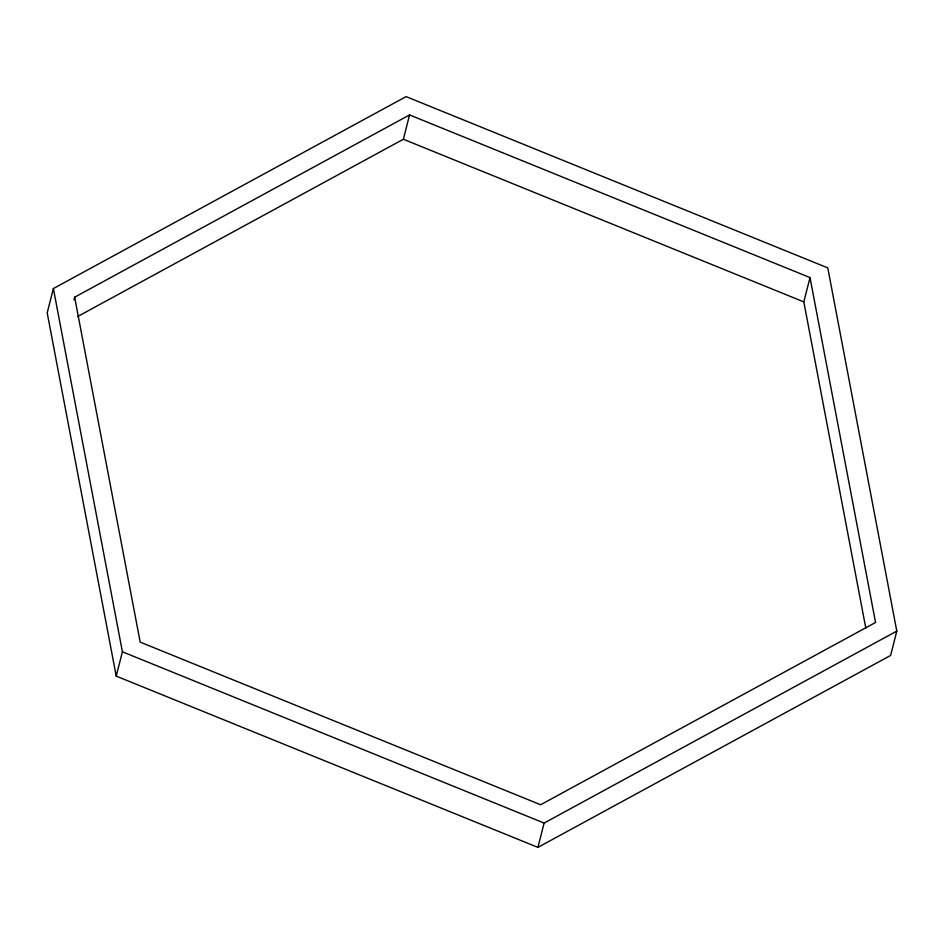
<?xml version="1.0" encoding="UTF-8"?>
<svg xmlns="http://www.w3.org/2000/svg" width="944" height="944" viewBox="0 0 944 944"><rect width="100%" height="100%" fill="white"/><g stroke="black" fill="none" stroke-linecap="round" stroke-linejoin="round"><path stroke-width="1.42" d="M53.383 288.557L47.2 312.889L116.218 676.105L537.927 847.382L890.617 655.443L896.8 631.111L827.782 267.895L406.073 96.618L53.383 288.557L122.401 651.785L116.218 676.105M73.951 299.897L74.647 297.195L409.554 114.932L810.011 277.571L875.536 622.485L540.629 804.748L140.184 642.109L74.647 297.195M77.514 316.594L403.371 139.252L409.554 114.932M537.927 847.382L544.11 823.062L896.8 631.111M865.79 628.043L803.816 301.891L810.011 277.571M403.371 139.252L803.816 301.891M122.401 651.785L544.11 823.062"/></g></svg>
